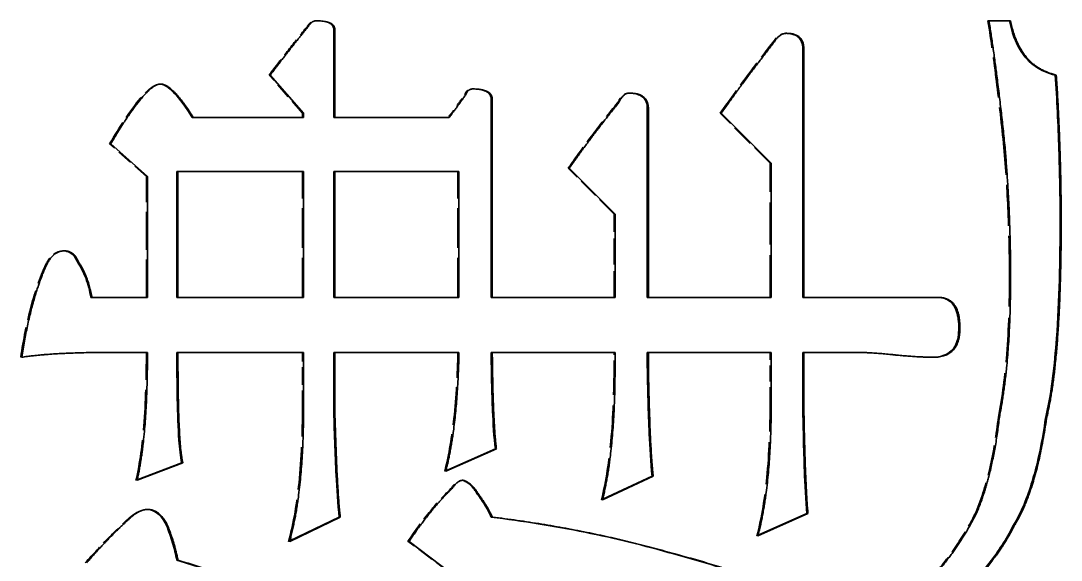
# Model space of a CAD drawing. Header units: millimetres. Extents: x 200 to 5740, y 200 to 4000.
# Drawn here: x 2060.24 to 2078.44, y 3294.91 to 3304.34 of the extents above; entities that cross this region are included whole.
import ezdxf

# ---------------------------------------------------------------- set-up
doc = ezdxf.new("R2010")
doc.units = ezdxf.units.MM
doc.header["$LTSCALE"] = 20
doc.linetypes.add('DASHED', pattern=[0.2067, 0.1654, -0.0413])
doc.layers.add('可見 (ISO)', color=7, linetype='Continuous', lineweight=35)
doc.layers.add('隱藏 (ISO)', color=7, linetype='DASHED', lineweight=25)

msp = doc.modelspace()

# ---------------------------------------------------------------- linework, layer by layer
at = {"layer": '可見 (ISO)'}
for p, q in [((2077.174, 3304.338), (2077.551, 3304.338)), ((2065.715, 3304.192), (2065.715, 3302.648)), ((2065.733, 3304.192), (2065.733, 3302.648)), ((2073.917, 3303.852), (2073.917, 3299.5)), ((2073.935, 3303.852), (2073.935, 3299.5)), ((2065.187, 3302.721), (2064.605, 3303.39)), ((2078.351, 3303.39), (2078.333, 3303.39)), ((2068.469, 3302.964), (2068.469, 3299.5)), ((2068.488, 3302.964), (2068.488, 3299.5)), ((2071.199, 3302.806), (2071.199, 3299.5)), ((2071.217, 3302.806), (2071.217, 3299.5)), ((2063.258, 3302.648), (2063.24, 3302.648)), ((2063.258, 3302.648), (2065.187, 3302.648)), ((2065.187, 3302.648), (2065.187, 3302.721)), ((2065.733, 3302.648), (2065.715, 3302.648)), ((2065.733, 3302.648), (2067.735, 3302.648)), ((2073.365, 3301.846), (2072.491, 3302.721)), ((2062.458, 3301.615), (2061.815, 3302.186)), ((2062.973, 3301.7), (2062.973, 3299.5)), ((2062.991, 3301.7), (2062.973, 3301.7)), ((2065.187, 3301.7), (2062.991, 3301.7)), ((2062.991, 3301.7), (2062.991, 3299.5)), ((2065.187, 3299.5), (2065.187, 3301.7)), ((2065.715, 3301.7), (2065.715, 3299.5)), ((2065.733, 3301.7), (2065.715, 3301.7)), ((2067.905, 3301.7), (2065.733, 3301.7)), ((2065.733, 3301.7), (2065.733, 3299.5)), ((2067.905, 3299.5), (2067.905, 3301.7)), ((2070.635, 3300.958), (2069.834, 3301.761)), ((2073.365, 3299.5), (2073.365, 3301.846)), ((2062.458, 3299.5), (2062.458, 3301.615)), ((2070.635, 3299.5), (2070.635, 3300.958)), ((2061.244, 3300.132), (2061.226, 3300.132)), ((2061.487, 3299.5), (2061.469, 3299.5)), ((2061.487, 3299.5), (2062.458, 3299.5)), ((2062.991, 3299.5), (2062.973, 3299.5)), ((2062.991, 3299.5), (2065.187, 3299.5)), ((2065.733, 3299.5), (2065.715, 3299.5)), ((2065.733, 3299.5), (2067.905, 3299.5)), ((2068.488, 3299.5), (2068.469, 3299.5)), ((2068.488, 3299.5), (2070.635, 3299.5)), ((2071.217, 3299.5), (2071.199, 3299.5)), ((2071.217, 3299.5), (2073.365, 3299.5)), ((2073.935, 3299.5), (2073.917, 3299.5)), ((2073.935, 3299.5), (2076.289, 3299.5)), ((2061.887, 3298.54), (2061.869, 3298.54)), ((2062.458, 3298.54), (2061.887, 3298.54)), ((2062.991, 3298.54), (2062.973, 3298.54)), ((2065.187, 3298.54), (2062.991, 3298.54)), ((2065.187, 3297.567), (2065.187, 3298.54)), ((2065.715, 3298.54), (2065.715, 3297.567)), ((2065.733, 3298.54), (2065.715, 3298.54)), ((2067.905, 3298.54), (2065.733, 3298.54)), ((2065.733, 3298.54), (2065.733, 3297.567)), ((2068.488, 3298.54), (2068.469, 3298.54)), ((2070.635, 3298.54), (2068.488, 3298.54)), ((2070.635, 3298.296), (2070.635, 3298.54)), ((2071.199, 3298.54), (2071.199, 3298.296)), ((2071.217, 3298.54), (2071.199, 3298.54)), ((2073.365, 3298.54), (2071.217, 3298.54)), ((2071.217, 3298.54), (2071.217, 3298.296)), ((2073.365, 3297.652), (2073.365, 3298.54)), ((2073.917, 3298.54), (2073.917, 3297.652)), ((2073.935, 3298.54), (2073.917, 3298.54)), ((2074.821, 3298.54), (2073.935, 3298.54)), ((2073.935, 3298.54), (2073.935, 3297.652)), ((2065.733, 3297.567), (2065.715, 3297.567)), ((2078.181, 3297.385), (2078.163, 3297.385)), ((2068.56, 3296.85), (2067.675, 3296.461)), ((2068.542, 3296.85), (2067.677, 3296.47)), ((2068.56, 3296.85), (2068.542, 3296.85)), ((2063.076, 3296.607), (2062.276, 3296.303)), ((2063.058, 3296.607), (2062.277, 3296.311)), ((2063.076, 3296.607), (2063.058, 3296.607)), ((2071.302, 3296.376), (2070.417, 3295.963)), ((2071.284, 3296.376), (2070.419, 3295.972)), ((2071.302, 3296.376), (2071.284, 3296.376)), ((2068.245, 3296.06), (2068.226, 3296.06)), ((2074.008, 3295.719), (2073.134, 3295.33)), ((2073.989, 3295.719), (2073.137, 3295.34)), ((2074.008, 3295.719), (2073.989, 3295.719)), ((2062.809, 3295.513), (2062.791, 3295.513)), ((2065.83, 3295.659), (2064.945, 3295.233)), ((2065.812, 3295.659), (2064.948, 3295.243)), ((2065.83, 3295.659), (2065.812, 3295.659)), ((2068.488, 3295.659), (2068.469, 3295.659)), ((2077.611, 3295.501), (2077.593, 3295.501)), ((2067.76, 3294.686), (2067.032, 3295.233)), ((2071.678, 3295.014), (2071.66, 3295.014)), ((2062.991, 3294.905), (2062.973, 3294.905))]:
    msp.add_line(p, q, dxfattribs=at)
for points in [[(2064.605, 3303.39), (2064.945, 3303.839), (2065.272, 3304.24)], [(2065.272, 3304.24), (2065.333, 3304.338), (2065.406, 3304.338)], [(2065.406, 3304.338), (2065.733, 3304.338), (2065.733, 3304.192)], [(2077.454, 3302.125), (2077.332, 3303.329), (2077.174, 3304.338)], [(2077.551, 3304.338), (2077.708, 3303.535), (2078.351, 3303.39)], [(2073.413, 3303.961), (2073.51, 3304.119), (2073.632, 3304.119)], [(2073.632, 3304.119), (2073.935, 3304.119), (2073.935, 3303.852)], [(2072.491, 3302.721), (2072.964, 3303.39), (2073.413, 3303.961)], [(2078.351, 3303.39), (2078.436, 3302.065), (2078.436, 3300.837)], [(2061.815, 3302.186), (2062.433, 3303.232), (2062.688, 3303.232)], [(2062.688, 3303.232), (2062.894, 3303.232), (2063.258, 3302.648)], [(2068.026, 3303.049), (2068.063, 3303.146), (2068.148, 3303.146)], [(2068.148, 3303.146), (2068.488, 3303.146), (2068.488, 3302.964)], [(2067.735, 3302.648), (2067.881, 3302.843), (2068.026, 3303.049)], [(2070.696, 3302.903), (2070.781, 3303.074), (2070.878, 3303.074)], [(2070.878, 3303.074), (2071.217, 3303.074), (2071.217, 3302.806)], [(2069.834, 3301.761), (2070.271, 3302.381), (2070.696, 3302.903)], [(2077.551, 3299.864), (2077.551, 3300.995), (2077.454, 3302.125)], [(2078.436, 3300.837), (2078.436, 3298.454), (2078.181, 3297.385)], [(2060.698, 3300.083), (2060.82, 3300.314), (2061.002, 3300.314)], [(2061.002, 3300.314), (2061.172, 3300.314), (2061.244, 3300.132)], [(2060.262, 3298.454), (2060.407, 3299.439), (2060.698, 3300.083)], [(2061.244, 3300.132), (2061.426, 3299.864), (2061.487, 3299.5)], [(2077.356, 3297.409), (2077.551, 3298.382), (2077.551, 3299.864)], [(2076.289, 3299.5), (2076.665, 3299.5), (2076.665, 3298.965)], [(2076.665, 3298.965), (2076.665, 3298.454), (2076.204, 3298.454)], [(2061.887, 3298.54), (2060.808, 3298.54), (2060.262, 3298.454)], [(2062.276, 3296.303), (2062.458, 3297.081), (2062.458, 3298.54)], [(2062.991, 3298.54), (2062.991, 3296.947), (2063.076, 3296.607)], [(2067.675, 3296.461), (2067.881, 3297.263), (2067.905, 3298.54)], [(2068.488, 3298.54), (2068.5, 3297.324), (2068.56, 3296.85)], [(2075.561, 3298.491), (2075.136, 3298.54), (2074.821, 3298.54)], [(2076.204, 3298.454), (2075.949, 3298.454), (2075.561, 3298.491)], [(2070.417, 3295.963), (2070.635, 3296.85), (2070.635, 3298.296)], [(2071.217, 3298.296), (2071.242, 3296.886), (2071.302, 3296.376)], [(2064.945, 3295.233), (2065.187, 3296.121), (2065.187, 3297.567)], [(2065.733, 3297.567), (2065.77, 3296.157), (2065.83, 3295.659)], [(2073.134, 3295.33), (2073.365, 3296.206), (2073.365, 3297.652)], [(2073.935, 3297.652), (2073.959, 3296.242), (2074.008, 3295.719)], [(2076.968, 3295.756), (2077.247, 3296.437), (2077.356, 3297.409)], [(2078.181, 3297.385), (2077.999, 3296.121), (2077.611, 3295.501)], [(2067.784, 3296.157), (2067.881, 3296.303), (2067.978, 3296.303)], [(2067.978, 3296.303), (2068.124, 3296.266), (2068.245, 3296.06)], [(2067.032, 3295.233), (2067.396, 3295.78), (2067.784, 3296.157)], [(2068.245, 3296.06), (2068.403, 3295.853), (2068.488, 3295.659)], [(2061.39, 3294.856), (2061.827, 3295.355), (2062.215, 3295.695)], [(2062.215, 3295.695), (2062.348, 3295.792), (2062.458, 3295.792)], [(2062.458, 3295.792), (2062.676, 3295.792), (2062.809, 3295.513)], [(2076.204, 3294.625), (2076.665, 3295.136), (2076.968, 3295.756)], [(2062.809, 3295.513), (2062.931, 3295.209), (2062.991, 3294.905)], [(2068.488, 3295.659), (2070.174, 3295.452), (2071.678, 3295.014)], [(2077.611, 3295.501), (2077.296, 3294.869), (2076.604, 3294.2)], [(2071.678, 3295.014), (2072.989, 3294.674), (2074.251, 3294.091)], [(2062.991, 3294.905), (2065.333, 3294.188), (2067.76, 3293.203)]]:
    msp.add_open_spline(points, degree=2, dxfattribs=at)
for points, knots in [([(2065.402, 3304.338), (2065.452, 3304.337), (2065.505, 3304.334), (2065.584, 3304.319), (2065.617, 3304.31), (2065.659, 3304.288), (2065.674, 3304.278), (2065.695, 3304.257), (2065.702, 3304.246), (2065.713, 3304.22), (2065.715, 3304.206), (2065.715, 3304.192)], [-0.03756386, -0.03756386, -0.03756386, -0.03756386, -0.02277664, -0.02277664, -0.01338362, -0.01338362, -0.00831191, -0.00831191, -0.00433678, -0.00433678, 0, 0, 0, 0]), ([(2077.532, 3304.338), (2077.569, 3304.149), (2077.632, 3303.96), (2077.803, 3303.699), (2077.883, 3303.612), (2078.087, 3303.468), (2078.206, 3303.418), (2078.333, 3303.39)], [-0.1327855, -0.1327855, -0.1327855, -0.1327855, -0.0750966, -0.0750966, -0.0391377, -0.0391377, 0, 0, 0, 0]), ([(2073.625, 3304.119), (2073.654, 3304.118), (2073.682, 3304.116), (2073.737, 3304.106), (2073.763, 3304.098), (2073.813, 3304.075), (2073.835, 3304.06), (2073.873, 3304.02), (2073.887, 3303.996), (2073.912, 3303.933), (2073.917, 3303.892), (2073.917, 3303.852)], [-0.04519848, -0.04519848, -0.04519848, -0.04519848, -0.03674205, -0.03674205, -0.02853589, -0.02853589, -0.0204433, -0.0204433, -0.01201691, -0.01201691, 0, 0, 0, 0]), ([(2078.333, 3303.39), (2078.361, 3302.957), (2078.382, 3302.523), (2078.41, 3301.672), (2078.418, 3301.254), (2078.418, 3300.837)], [-0.2553537, -0.2553537, -0.2553537, -0.2553537, -0.1251775, -0.1251775, 0, 0, 0, 0]), ([(2062.679, 3303.231), (2062.694, 3303.23), (2062.709, 3303.227), (2062.744, 3303.216), (2062.764, 3303.206), (2062.83, 3303.167), (2062.877, 3303.125), (2063.027, 3302.972), (2063.141, 3302.807), (2063.24, 3302.648)], [-0.08891078, -0.08891078, -0.08891078, -0.08891078, -0.08355612, -0.08355612, -0.07594645, -0.07594645, -0.05631969, -0.05631969, 0, 0, 0, 0]), ([(2068.143, 3303.146), (2068.185, 3303.146), (2068.229, 3303.143), (2068.306, 3303.13), (2068.344, 3303.121), (2068.396, 3303.095), (2068.414, 3303.083), (2068.441, 3303.055), (2068.451, 3303.041), (2068.466, 3303.005), (2068.469, 3302.985), (2068.469, 3302.964)], [-0.04152092, -0.04152092, -0.04152092, -0.04152092, -0.02894551, -0.02894551, -0.01793258, -0.01793258, -0.01156832, -0.01156832, -0.00618354, -0.00618354, 0, 0, 0, 0]), ([(2070.873, 3303.073), (2070.907, 3303.073), (2070.941, 3303.07), (2071.006, 3303.058), (2071.037, 3303.05), (2071.092, 3303.024), (2071.115, 3303.008), (2071.155, 3302.968), (2071.169, 3302.944), (2071.194, 3302.883), (2071.199, 3302.844), (2071.199, 3302.806)], [-0.04811359, -0.04811359, -0.04811359, -0.04811359, -0.03794281, -0.03794281, -0.02836072, -0.02836072, -0.0198509, -0.0198509, -0.01139047, -0.01139047, 0, 0, 0, 0]), ([(2078.418, 3300.837), (2078.418, 3300.174), (2078.403, 3299.445), (2078.322, 3298.344), (2078.266, 3297.816), (2078.163, 3297.385)], [-0.3341653, -0.3341653, -0.3341653, -0.3341653, -0.1330374, -0.1330374, 0, 0, 0, 0]), ([(2060.993, 3300.314), (2061.008, 3300.314), (2061.023, 3300.312), (2061.055, 3300.306), (2061.071, 3300.3), (2061.115, 3300.281), (2061.139, 3300.263), (2061.189, 3300.21), (2061.21, 3300.171), (2061.226, 3300.132)], [-0.03168367, -0.03168367, -0.03168367, -0.03168367, -0.02710477, -0.02710477, -0.02190652, -0.02190652, -0.01276117, -0.01276117, 0, 0, 0, 0]), ([(2061.226, 3300.132), (2061.288, 3300.041), (2061.338, 3299.943), (2061.42, 3299.73), (2061.449, 3299.616), (2061.469, 3299.5)], [-0.0684198, -0.0684198, -0.0684198, -0.0684198, -0.03532894, -0.03532894, 0, 0, 0, 0]), ([(2076.27, 3299.5), (2076.301, 3299.5), (2076.333, 3299.497), (2076.391, 3299.485), (2076.418, 3299.475), (2076.478, 3299.444), (2076.508, 3299.42), (2076.568, 3299.35), (2076.591, 3299.303), (2076.636, 3299.168), (2076.646, 3299.067), (2076.646, 3298.965)], [-0.08100455, -0.08100455, -0.08100455, -0.08100455, -0.07058574, -0.07058574, -0.0611022, -0.0611022, -0.04781067, -0.04781067, -0.03052452, -0.03052452, 0, 0, 0, 0]), ([(2076.646, 3298.965), (2076.646, 3298.912), (2076.643, 3298.857), (2076.625, 3298.76), (2076.612, 3298.716), (2076.573, 3298.633), (2076.547, 3298.596), (2076.478, 3298.53), (2076.438, 3298.506), (2076.329, 3298.464), (2076.259, 3298.455), (2076.191, 3298.454)], [-0.07895484, -0.07895484, -0.07895484, -0.07895484, -0.06296561, -0.06296561, -0.04932352, -0.04932352, -0.0355326, -0.0355326, -0.02100596, -0.02100596, -0.00059746, -0.00059746, -0.00059746, -0.00059746]), ([(2061.869, 3298.54), (2061.562, 3298.54), (2061.23, 3298.534), (2060.713, 3298.507), (2060.473, 3298.489), (2060.262, 3298.457)], [-0.1584933, -0.1584933, -0.1584933, -0.1584933, -0.0654162, -0.0654162, -0.0019034, -0.0019034, -0.0019034, -0.0019034]), ([(2062.973, 3298.54), (2062.973, 3298.024), (2062.979, 3297.418), (2063.018, 3296.875), (2063.033, 3296.708), (2063.058, 3296.607)], [-0.1314906, -0.1314906, -0.1314906, -0.1314906, -0.0313613, -0.0313613, 0, 0, 0, 0]), ([(2068.469, 3298.54), (2068.472, 3298.211), (2068.479, 3297.839), (2068.502, 3297.313), (2068.516, 3297.049), (2068.542, 3296.85)], [-0.1609763, -0.1609763, -0.1609763, -0.1609763, -0.0600749, -0.0600749, 0, 0, 0, 0]), ([(2071.199, 3298.296), (2071.205, 3297.92), (2071.216, 3297.489), (2071.242, 3296.898), (2071.258, 3296.593), (2071.284, 3296.376)], [-0.1820931, -0.1820931, -0.1820931, -0.1820931, -0.0657116, -0.0657116, 0, 0, 0, 0]), ([(2065.715, 3297.567), (2065.725, 3297.193), (2065.738, 3296.761), (2065.768, 3296.176), (2065.786, 3295.872), (2065.812, 3295.659)], [-0.1807558, -0.1807558, -0.1807558, -0.1807558, -0.0645026, -0.0645026, 0, 0, 0, 0]), ([(2073.917, 3297.652), (2073.923, 3297.275), (2073.933, 3296.843), (2073.955, 3296.247), (2073.969, 3295.941), (2073.989, 3295.719)], [-0.1833863, -0.1833863, -0.1833863, -0.1833863, -0.0667994, -0.0667994, 0, 0, 0, 0]), ([(2078.163, 3297.385), (2078.111, 3297.02), (2078.036, 3296.635), (2077.849, 3296.016), (2077.741, 3295.737), (2077.593, 3295.501)], [-0.1945645, -0.1945645, -0.1945645, -0.1945645, -0.083545, -0.083545, 0, 0, 0, 0]), ([(2067.963, 3296.302), (2067.987, 3296.296), (2068.009, 3296.286), (2068.055, 3296.26), (2068.078, 3296.243), (2068.15, 3296.178), (2068.192, 3296.119), (2068.226, 3296.06)], [-0.03634706, -0.03634706, -0.03634706, -0.03634706, -0.02895187, -0.02895187, -0.02047487, -0.02047487, 0, 0, 0, 0]), ([(2068.226, 3296.06), (2068.276, 3295.995), (2068.323, 3295.926), (2068.404, 3295.793), (2068.439, 3295.727), (2068.469, 3295.659)], [-0.0469257, -0.0469257, -0.0469257, -0.0469257, -0.02227221, -0.02227221, 0, 0, 0, 0]), ([(2062.449, 3295.792), (2062.486, 3295.791), (2062.521, 3295.784), (2062.594, 3295.755), (2062.628, 3295.732), (2062.715, 3295.651), (2062.758, 3295.582), (2062.791, 3295.513)], [-0.04649335, -0.04649335, -0.04649335, -0.04649335, -0.03542428, -0.03542428, -0.02300804, -0.02300804, 0, 0, 0, 0]), ([(2062.791, 3295.513), (2062.831, 3295.413), (2062.866, 3295.312), (2062.927, 3295.109), (2062.953, 3295.007), (2062.973, 3294.905)], [-0.06357232, -0.06357232, -0.06357232, -0.06357232, -0.03135352, -0.03135352, 0, 0, 0, 0]), ([(2068.469, 3295.659), (2069.019, 3295.591), (2069.567, 3295.504), (2070.632, 3295.289), (2071.149, 3295.163), (2071.66, 3295.014)], [-0.3264793, -0.3264793, -0.3264793, -0.3264793, -0.1599337, -0.1599337, 0, 0, 0, 0]), ([(2077.593, 3295.501), (2077.48, 3295.274), (2077.338, 3295.059), (2077.003, 3294.626), (2076.798, 3294.405), (2076.586, 3294.2)], [-0.1644796, -0.1644796, -0.1644796, -0.1644796, -0.0885883, -0.0885883, 0, 0, 0, 0]), ([(2071.66, 3295.014), (2072.099, 3294.9), (2072.531, 3294.767), (2073.39, 3294.458), (2073.815, 3294.283), (2074.232, 3294.091)], [-0.2742893, -0.2742893, -0.2742893, -0.2742893, -0.1380434, -0.1380434, 0, 0, 0, 0]), ([(2062.973, 3294.905), (2063.766, 3294.662), (2064.554, 3294.4), (2066.144, 3293.833), (2066.946, 3293.526), (2067.741, 3293.203)], [-0.5071879, -0.5071879, -0.5071879, -0.5071879, -0.257834, -0.257834, 0, 0, 0, 0])]:
    msp.add_open_spline(points, degree=3, knots=knots, dxfattribs=at)
at = {"layer": '隱藏 (ISO)', "ltscale": 0.02847}
for p, q in [((2065.272, 3304.24), (2065.254, 3304.24)), ((2065.406, 3304.338), (2065.387, 3304.338)), ((2077.174, 3304.338), (2077.156, 3304.338)), ((2073.632, 3304.119), (2073.613, 3304.119)), ((2073.413, 3303.961), (2073.395, 3303.961)), ((2064.605, 3303.39), (2064.587, 3303.39)), ((2062.688, 3303.232), (2062.67, 3303.232)), ((2068.148, 3303.146), (2068.129, 3303.146)), ((2068.026, 3303.049), (2068.008, 3303.049)), ((2070.878, 3303.074), (2070.859, 3303.074)), ((2070.696, 3302.903), (2070.677, 3302.903)), ((2065.187, 3302.721), (2065.169, 3302.721)), ((2072.491, 3302.721), (2072.473, 3302.721)), ((2061.815, 3302.186), (2061.796, 3302.186)), ((2069.834, 3301.761), (2069.816, 3301.761)), ((2073.365, 3301.846), (2073.346, 3301.846)), ((2062.458, 3301.615), (2062.439, 3301.615)), ((2070.635, 3300.958), (2070.617, 3300.958)), ((2061.002, 3300.314), (2060.983, 3300.314)), ((2060.698, 3300.083), (2060.68, 3300.083)), ((2060.262, 3298.454), (2060.243, 3298.454)), ((2075.561, 3298.491), (2075.542, 3298.491)), ((2076.204, 3298.454), (2076.185, 3298.454)), ((2077.356, 3297.409), (2077.338, 3297.409)), ((2067.675, 3296.461), (2067.656, 3296.461)), ((2062.276, 3296.303), (2062.257, 3296.303)), ((2067.978, 3296.303), (2067.96, 3296.303)), ((2067.784, 3296.157), (2067.765, 3296.157)), ((2070.417, 3295.963), (2070.398, 3295.963)), ((2062.215, 3295.695), (2062.197, 3295.695)), ((2062.458, 3295.792), (2062.439, 3295.792)), ((2076.968, 3295.756), (2076.95, 3295.756)), ((2073.134, 3295.33), (2073.116, 3295.33)), ((2064.945, 3295.233), (2064.926, 3295.233)), ((2067.032, 3295.233), (2067.013, 3295.233))]:
    msp.add_line(p, q, dxfattribs=at)
at = {"layer": '隱藏 (ISO)', "ltscale": 0.084407}
for p, q in [((2065.169, 3302.721), (2064.587, 3303.39)), ((2073.346, 3297.652), (2073.346, 3298.54))]:
    msp.add_line(p, q, dxfattribs=at)
at = {"layer": '隱藏 (ISO)', "ltscale": 0.006846}
msp.add_line((2065.169, 3302.648), (2065.169, 3302.721), dxfattribs=at)
at = {"layer": '隱藏 (ISO)', "ltscale": 0.117774}
msp.add_line((2073.346, 3301.846), (2072.473, 3302.721), dxfattribs=at)
at = {"layer": '隱藏 (ISO)', "ltscale": 0.081904}
msp.add_line((2062.439, 3301.615), (2061.796, 3302.186), dxfattribs=at)
at = {"layer": '隱藏 (ISO)', "ltscale": 0.209432}
for p, q in [((2065.169, 3299.5), (2065.169, 3301.7)), ((2067.887, 3299.5), (2067.887, 3301.7))]:
    msp.add_line(p, q, dxfattribs=at)
at = {"layer": '隱藏 (ISO)', "ltscale": 0.107952}
msp.add_line((2070.617, 3300.958), (2069.816, 3301.761), dxfattribs=at)
at = {"layer": '隱藏 (ISO)', "ltscale": 0.223324}
msp.add_line((2073.346, 3299.5), (2073.346, 3301.846), dxfattribs=at)
at = {"layer": '隱藏 (ISO)', "ltscale": 0.201329}
msp.add_line((2062.439, 3299.5), (2062.439, 3301.615), dxfattribs=at)
at = {"layer": '隱藏 (ISO)', "ltscale": 0.138816}
msp.add_line((2070.617, 3299.5), (2070.617, 3300.958), dxfattribs=at)
at = {"layer": '隱藏 (ISO)', "ltscale": 0.092511}
msp.add_line((2065.169, 3297.567), (2065.169, 3298.54), dxfattribs=at)
at = {"layer": '隱藏 (ISO)', "ltscale": 0.023053}
msp.add_line((2070.617, 3298.296), (2070.617, 3298.54), dxfattribs=at)
at = {"layer": '隱藏 (ISO)', "ltscale": 0.002063}
msp.add_line((2067.677, 3296.47), (2067.656, 3296.461), dxfattribs=at)
at = {"layer": '隱藏 (ISO)', "ltscale": 0.001962}
msp.add_line((2062.277, 3296.311), (2062.257, 3296.303), dxfattribs=at)
at = {"layer": '隱藏 (ISO)', "ltscale": 0.00209}
msp.add_line((2070.419, 3295.972), (2070.398, 3295.963), dxfattribs=at)
at = {"layer": '隱藏 (ISO)', "ltscale": 0.002078}
msp.add_line((2073.137, 3295.34), (2073.116, 3295.33), dxfattribs=at)
at = {"layer": '隱藏 (ISO)', "ltscale": 0.002143}
msp.add_line((2064.948, 3295.243), (2064.926, 3295.233), dxfattribs=at)
at = {"layer": '隱藏 (ISO)', "ltscale": 0.086723}
msp.add_line((2067.741, 3294.686), (2067.013, 3295.233), dxfattribs=at)
at = {"layer": '隱藏 (ISO)', "ltscale": 0.102962}
msp.add_open_spline([(2064.587, 3303.39), (2064.698, 3303.536), (2064.81, 3303.682), (2065.032, 3303.966), (2065.142, 3304.104), (2065.254, 3304.24)], degree=3, knots=[-0.108162, -0.108162, -0.108162, -0.108162, -0.0529371, -0.0529371, 0, 0, 0, 0], dxfattribs=at)
at = {"layer": '隱藏 (ISO)', "ltscale": 0.016354}
msp.add_open_spline([(2065.254, 3304.24), (2065.268, 3304.263), (2065.285, 3304.285), (2065.317, 3304.314), (2065.331, 3304.323), (2065.359, 3304.335), (2065.373, 3304.338), (2065.387, 3304.338)], degree=3, knots=[-0.01722225, -0.01722225, -0.01722225, -0.01722225, -0.00930513, -0.00930513, -0.00431874, -0.00431874, 0, 0, 0, 0], dxfattribs=at)
at = {"layer": '隱藏 (ISO)', "ltscale": 0.001279}
msp.add_open_spline([(2065.387, 3304.338), (2065.392, 3304.338), (2065.397, 3304.338), (2065.402, 3304.338)], degree=3, dxfattribs=at)
at = {"layer": '隱藏 (ISO)', "ltscale": 0.212292}
msp.add_open_spline([(2077.435, 3302.125), (2077.396, 3302.51), (2077.353, 3302.897), (2077.26, 3303.633), (2077.211, 3303.987), (2077.156, 3304.338)], degree=3, knots=[-0.2225461, -0.2225461, -0.2225461, -0.2225461, -0.1065535, -0.1065535, 0, 0, 0, 0], dxfattribs=at)
at = {"layer": '隱藏 (ISO)', "ltscale": 0.026791}
msp.add_open_spline([(2073.395, 3303.961), (2073.417, 3303.997), (2073.443, 3304.032), (2073.495, 3304.079), (2073.517, 3304.094), (2073.565, 3304.114), (2073.589, 3304.119), (2073.613, 3304.119)], degree=3, knots=[-0.02818825, -0.02818825, -0.02818825, -0.02818825, -0.01558402, -0.01558402, -0.0073457, -0.0073457, 0, 0, 0, 0], dxfattribs=at)
at = {"layer": '隱藏 (ISO)', "ltscale": 0.001054}
msp.add_open_spline([(2073.613, 3304.119), (2073.617, 3304.119), (2073.621, 3304.119), (2073.625, 3304.119)], degree=3, dxfattribs=at)
at = {"layer": '隱藏 (ISO)', "ltscale": 0.147167}
msp.add_open_spline([(2072.473, 3302.721), (2072.626, 3302.937), (2072.782, 3303.153), (2073.089, 3303.566), (2073.241, 3303.765), (2073.395, 3303.961)], degree=3, knots=[-0.1544738, -0.1544738, -0.1544738, -0.1544738, -0.0749225, -0.0749225, 0, 0, 0, 0], dxfattribs=at)
at = {"layer": '隱藏 (ISO)', "ltscale": 0.132379}
msp.add_open_spline([(2061.796, 3302.186), (2061.964, 3302.469), (2062.159, 3302.776), (2062.397, 3303.056), (2062.465, 3303.128), (2062.558, 3303.194), (2062.588, 3303.212), (2062.635, 3303.228), (2062.652, 3303.232), (2062.67, 3303.232)], degree=3, knots=[-0.1102145, -0.1102145, -0.1102145, -0.1102145, -0.0395398, -0.0395398, -0.014936, -0.014936, -0.0052873, -0.0052873, 0, 0, 0, 0], dxfattribs=at)
at = {"layer": '隱藏 (ISO)', "ltscale": 0.000813468}
msp.add_open_spline([(2062.67, 3303.232), (2062.673, 3303.232), (2062.676, 3303.231), (2062.679, 3303.231)], degree=3, dxfattribs=at)
at = {"layer": '隱藏 (ISO)', "ltscale": 0.015818}
msp.add_open_spline([(2068.008, 3303.049), (2068.013, 3303.062), (2068.019, 3303.075), (2068.032, 3303.097), (2068.039, 3303.106), (2068.058, 3303.124), (2068.07, 3303.132), (2068.098, 3303.144), (2068.113, 3303.146), (2068.129, 3303.146)], degree=3, knots=[-0.01679377, -0.01679377, -0.01679377, -0.01679377, -0.01269387, -0.01269387, -0.00909317, -0.00909317, -0.00481656, -0.00481656, 0, 0, 0, 0], dxfattribs=at)
at = {"layer": '隱藏 (ISO)', "ltscale": 0.001209}
msp.add_open_spline([(2068.129, 3303.146), (2068.134, 3303.146), (2068.138, 3303.146), (2068.143, 3303.146)], degree=3, dxfattribs=at)
at = {"layer": '隱藏 (ISO)', "ltscale": 0.047138}
msp.add_open_spline([(2067.717, 3302.648), (2067.766, 3302.714), (2067.814, 3302.779), (2067.911, 3302.913), (2067.96, 3302.981), (2068.008, 3303.049)], degree=3, knots=[-0.04959662, -0.04959662, -0.04959662, -0.04959662, -0.02504406, -0.02504406, 0, 0, 0, 0], dxfattribs=at)
at = {"layer": '隱藏 (ISO)', "ltscale": 0.024833}
msp.add_open_spline([(2070.677, 3302.903), (2070.704, 3302.958), (2070.736, 3303.006), (2070.785, 3303.048), (2070.8, 3303.058), (2070.83, 3303.071), (2070.844, 3303.074), (2070.859, 3303.074)], degree=3, knots=[-0.02399154, -0.02399154, -0.02399154, -0.02399154, -0.00982049, -0.00982049, -0.00442724, -0.00442724, 0, 0, 0, 0], dxfattribs=at)
at = {"layer": '隱藏 (ISO)', "ltscale": 0.001192}
msp.add_open_spline([(2070.859, 3303.074), (2070.864, 3303.074), (2070.868, 3303.074), (2070.873, 3303.073)], degree=3, dxfattribs=at)
at = {"layer": '隱藏 (ISO)', "ltscale": 0.136297}
msp.add_open_spline([(2069.816, 3301.761), (2069.957, 3301.961), (2070.102, 3302.16), (2070.389, 3302.541), (2070.531, 3302.724), (2070.677, 3302.903)], degree=3, knots=[-0.1430807, -0.1430807, -0.1430807, -0.1430807, -0.069417, -0.069417, 0, 0, 0, 0], dxfattribs=at)
at = {"layer": '隱藏 (ISO)', "ltscale": 0.215485}
msp.add_open_spline([(2077.532, 3299.864), (2077.532, 3300.241), (2077.524, 3300.618), (2077.492, 3301.372), (2077.467, 3301.749), (2077.435, 3302.125)], degree=3, knots=[-0.226407, -0.226407, -0.226407, -0.226407, -0.1133077, -0.1133077, 0, 0, 0, 0], dxfattribs=at)
at = {"layer": '隱藏 (ISO)', "ltscale": 0.038236}
msp.add_open_spline([(2060.68, 3300.083), (2060.709, 3300.138), (2060.744, 3300.192), (2060.816, 3300.259), (2060.846, 3300.28), (2060.913, 3300.308), (2060.948, 3300.314), (2060.983, 3300.314)], degree=3, knots=[-0.04023475, -0.04023475, -0.04023475, -0.04023475, -0.02175362, -0.02175362, -0.01071546, -0.01071546, 0, 0, 0, 0], dxfattribs=at)
at = {"layer": '隱藏 (ISO)', "ltscale": 0.000799149}
msp.add_open_spline([(2060.983, 3300.314), (2060.986, 3300.314), (2060.99, 3300.314), (2060.993, 3300.314)], degree=3, dxfattribs=at)
at = {"layer": '隱藏 (ISO)', "ltscale": 0.161026}
msp.add_open_spline([(2060.243, 3298.454), (2060.288, 3298.755), (2060.346, 3299.06), (2060.491, 3299.601), (2060.575, 3299.85), (2060.68, 3300.083)], degree=3, knots=[-0.1679925, -0.1679925, -0.1679925, -0.1679925, -0.0767907, -0.0767907, 0, 0, 0, 0], dxfattribs=at)
at = {"layer": '隱藏 (ISO)', "ltscale": 0.234836}
msp.add_open_spline([(2077.338, 3297.409), (2077.41, 3297.767), (2077.455, 3298.145), (2077.519, 3298.955), (2077.532, 3299.417), (2077.532, 3299.864)], degree=3, knots=[-0.243632, -0.243632, -0.243632, -0.243632, -0.1342179, -0.1342179, 0, 0, 0, 0], dxfattribs=at)
at = {"layer": '隱藏 (ISO)', "ltscale": 0.00172}
msp.add_open_spline([(2060.262, 3298.457), (2060.256, 3298.456), (2060.249, 3298.455), (2060.243, 3298.454)], degree=3, dxfattribs=at)
at = {"layer": '隱藏 (ISO)', "ltscale": 0.21403}
msp.add_open_spline([(2062.257, 3296.303), (2062.328, 3296.604), (2062.369, 3296.944), (2062.428, 3297.671), (2062.439, 3298.119), (2062.439, 3298.54)], degree=3, knots=[-0.2184209, -0.2184209, -0.2184209, -0.2184209, -0.1261454, -0.1261454, 0, 0, 0, 0], dxfattribs=at)
at = {"layer": '隱藏 (ISO)', "ltscale": 0.199499}
msp.add_open_spline([(2067.656, 3296.461), (2067.733, 3296.758), (2067.783, 3297.077), (2067.859, 3297.762), (2067.879, 3298.158), (2067.887, 3298.54)], degree=3, knots=[-0.2066179, -0.2066179, -0.2066179, -0.2066179, -0.1146219, -0.1146219, 0, 0, 0, 0], dxfattribs=at)
at = {"layer": '隱藏 (ISO)', "ltscale": 0.070704}
msp.add_open_spline([(2075.542, 3298.491), (2075.411, 3298.506), (2075.277, 3298.519), (2075.032, 3298.535), (2074.916, 3298.54), (2074.802, 3298.54)], degree=3, knots=[-0.07385804, -0.07385804, -0.07385804, -0.07385804, -0.03410322, -0.03410322, 0, 0, 0, 0], dxfattribs=at)
at = {"layer": '隱藏 (ISO)', "ltscale": 0.061374}
msp.add_open_spline([(2076.185, 3298.454), (2076.091, 3298.454), (2075.992, 3298.458), (2075.78, 3298.47), (2075.659, 3298.48), (2075.542, 3298.491)], degree=3, knots=[-0.06360891, -0.06360891, -0.06360891, -0.06360891, -0.03524504, -0.03524504, 0, 0, 0, 0], dxfattribs=at)
at = {"layer": '隱藏 (ISO)', "ltscale": 0.000469421}
msp.add_open_spline([(2076.191, 3298.454), (2076.189, 3298.454), (2076.187, 3298.454), (2076.185, 3298.454)], degree=3, dxfattribs=at)
at = {"layer": '隱藏 (ISO)', "ltscale": 0.223649}
msp.add_open_spline([(2070.398, 3295.963), (2070.48, 3296.294), (2070.53, 3296.65), (2070.602, 3297.418), (2070.617, 3297.866), (2070.617, 3298.296)], degree=3, knots=[-0.2311749, -0.2311749, -0.2311749, -0.2311749, -0.1290551, -0.1290551, 0, 0, 0, 0], dxfattribs=at)
at = {"layer": '隱藏 (ISO)', "ltscale": 0.223994}
msp.add_open_spline([(2064.926, 3295.233), (2065.017, 3295.564), (2065.073, 3295.92), (2065.153, 3296.689), (2065.169, 3297.137), (2065.169, 3297.567)], degree=3, knots=[-0.2317076, -0.2317076, -0.2317076, -0.2317076, -0.1291325, -0.1291325, 0, 0, 0, 0], dxfattribs=at)
at = {"layer": '隱藏 (ISO)', "ltscale": 0.222675}
msp.add_open_spline([(2073.116, 3295.33), (2073.202, 3295.658), (2073.255, 3296.012), (2073.331, 3296.776), (2073.346, 3297.223), (2073.346, 3297.652)], degree=3, knots=[-0.2300325, -0.2300325, -0.2300325, -0.2300325, -0.1287006, -0.1287006, 0, 0, 0, 0], dxfattribs=at)
at = {"layer": '隱藏 (ISO)', "ltscale": 0.162148}
msp.add_open_spline([(2076.95, 3295.756), (2077.049, 3295.999), (2077.126, 3296.254), (2077.256, 3296.804), (2077.304, 3297.108), (2077.338, 3297.409)], degree=3, knots=[-0.1695097, -0.1695097, -0.1695097, -0.1695097, -0.0907978, -0.0907978, 0, 0, 0, 0], dxfattribs=at)
at = {"layer": '隱藏 (ISO)', "ltscale": 0.023972}
msp.add_open_spline([(2067.765, 3296.157), (2067.789, 3296.193), (2067.818, 3296.23), (2067.868, 3296.272), (2067.888, 3296.285), (2067.925, 3296.299), (2067.942, 3296.303), (2067.96, 3296.303)], degree=3, knots=[-0.02498817, -0.02498817, -0.02498817, -0.02498817, -0.01205864, -0.01205864, -0.00522576, -0.00522576, 0, 0, 0, 0], dxfattribs=at)
at = {"layer": '隱藏 (ISO)', "ltscale": 0.000234536}
msp.add_open_spline([(2067.96, 3296.303), (2067.961, 3296.303), (2067.962, 3296.302), (2067.963, 3296.302)], degree=3, dxfattribs=at)
at = {"layer": '隱藏 (ISO)', "ltscale": 0.113656}
msp.add_open_spline([(2067.013, 3295.233), (2067.128, 3295.407), (2067.252, 3295.576), (2067.502, 3295.884), (2067.63, 3296.025), (2067.765, 3296.157)], degree=3, knots=[-0.1192185, -0.1192185, -0.1192185, -0.1192185, -0.0567225, -0.0567225, 0, 0, 0, 0], dxfattribs=at)
at = {"layer": '隱藏 (ISO)', "ltscale": 0.112126}
msp.add_open_spline([(2061.371, 3294.856), (2061.508, 3295.012), (2061.651, 3295.167), (2061.925, 3295.446), (2062.059, 3295.574), (2062.197, 3295.695)], degree=3, knots=[-0.1173335, -0.1173335, -0.1173335, -0.1173335, -0.0549937, -0.0549937, 0, 0, 0, 0], dxfattribs=at)
at = {"layer": '隱藏 (ISO)', "ltscale": 0.025242}
msp.add_open_spline([(2062.197, 3295.695), (2062.24, 3295.727), (2062.288, 3295.756), (2062.371, 3295.785), (2062.405, 3295.792), (2062.439, 3295.792)], degree=3, knots=[-0.02641436, -0.02641436, -0.02641436, -0.02641436, -0.01029966, -0.01029966, 0, 0, 0, 0], dxfattribs=at)
at = {"layer": '隱藏 (ISO)', "ltscale": 0.000847821}
msp.add_open_spline([(2062.439, 3295.792), (2062.442, 3295.792), (2062.446, 3295.792), (2062.449, 3295.792)], degree=3, dxfattribs=at)
at = {"layer": '隱藏 (ISO)', "ltscale": 0.130365}
msp.add_open_spline([(2076.185, 3294.625), (2076.338, 3294.795), (2076.479, 3294.974), (2076.735, 3295.353), (2076.849, 3295.55), (2076.95, 3295.756)], degree=3, knots=[-0.1372123, -0.1372123, -0.1372123, -0.1372123, -0.0686538, -0.0686538, 0, 0, 0, 0], dxfattribs=at)

doc.saveas('drawing.dxf')
